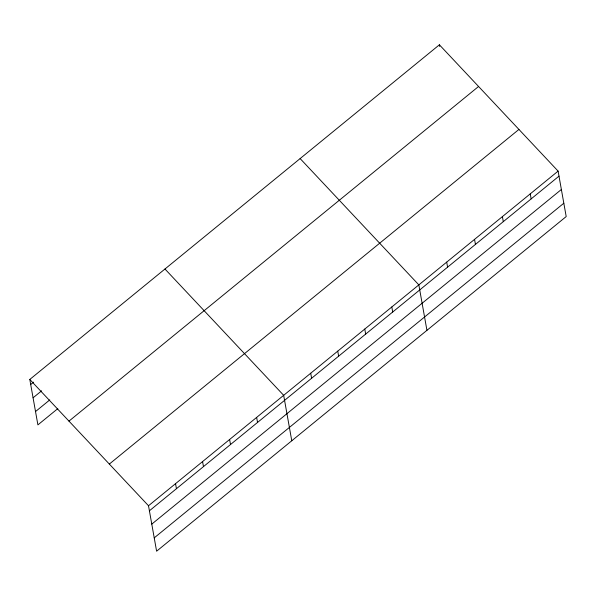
<?xml version="1.0" encoding="UTF-8"?>
<svg xmlns="http://www.w3.org/2000/svg" width="596" height="596" viewBox="0 0 596 596"><rect width="100%" height="100%" fill="white"/><g stroke="black" fill="none" stroke-linecap="round" stroke-linejoin="round"><path stroke-width="0.89" d="M29.8 379.443L439.394 44.797L558.102 171.112L566.2 216.557L156.606 551.203L148.508 505.751L29.8 379.443L37.898 424.888L57.812 408.618M30.694 384.472L33.54 382.148M33.071 397.808L41.608 390.834M35.522 411.553L49.751 399.931M68.972 421.126L478.566 86.48M109.336 464.068L518.93 129.429M148.508 505.751L558.102 171.112M149.41 510.787L559.003 176.14M151.779 524.122L561.38 189.476M154.23 537.868L563.823 203.221M300.131 158.573L418.839 284.888L426.937 330.34M164.965 269.012L283.674 395.319L291.772 440.772M530.254 193.864L531.148 198.893M502.398 216.616L503.292 221.652M474.55 239.376L475.444 244.405M439.394 44.797L439.692 46.473M446.695 262.128L447.589 267.164M391.81 306.977L392.704 312.006M364.774 329.059L365.668 334.088M337.746 351.148L338.64 356.177M310.71 373.23L311.604 378.266M256.645 417.409L257.539 422.437M229.609 439.49L230.503 444.527M202.573 461.58L203.474 466.608M175.544 483.669L176.438 488.698"/></g></svg>
